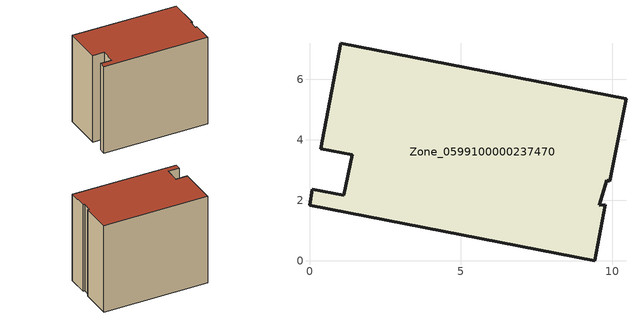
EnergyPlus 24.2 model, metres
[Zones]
Zone_0599100000237470
 floor ground (C_G): 9.78,1.84 9.42,0 0,1.84 0.1,2.37 1.14,2.17 1.41,3.51 0.37,3.71 1.04,7.19 10.46,5.35 9.93,2.62 9.82,2.66 9.58,1.83 z0
 wall outside (C_F): 0.37,3.71 1.41,3.51 1.14,2.17 0.1,2.37 0,1.84 9.42,0 9.78,1.84 9.58,1.83 9.82,2.66 9.93,2.62 10.46,5.35 1.04,7.19 0.37,3.71 z0:8.33
 roof outside (C_R): 9.82,2.66 9.93,2.62 10.46,5.35 1.04,7.19 0.37,3.71 1.41,3.51 1.14,2.17 0.1,2.37 0,1.84 9.42,0 9.78,1.84 9.58,1.83 z8.33
[BUILDING]
Pand.0599100000237470: North Axis=0; Terrain=City; Loads Convergence Tolerance Value=0.04; Temperature Convergence Tolerance Value=0.4; Solar Distribution=FullExterior; Maximum Number of Warmup Days=25; Minimum Number of Warmup Days=1
[Site:Location]
Rotterdam.The.Hague.AP_ZH_NLD Design_Conditions: Latitude=51.96; Longitude=4.45; Time Zone=1; Elevation=-4.5
[SITE:GROUNDTEMPERATURE:BUILDINGSURFACE]
18, 18, 18, 18, 18, 18, 18, 18, 18, 18, 18, 18
[MATERIAL] Thermal Absorptance=0.9; Solar Absorptance=0.7; Visible Absorptance=0.7
Name | Roughness | Thickness | Conductivity | Density | Specific Heat
G.TI.1975-1991 | MediumSmooth | 0.15 | 0.288461 | 540 | 1210
F.TI.1975-1991 | Rough | 0.3 | 0.230769 | 1920 | 840
R.TI.1975-1991 | MediumRough | 0.2 | 0.153846 | 1500 | 1000
[CONSTRUCTION]
C_G: G.TI.1975-1991
C_F: F.TI.1975-1991
C_R: R.TI.1975-1991
[ZONE]
Zone_0599100000237470: Type=1; Multiplier=1; Ceiling Height=Autocalculate; Volume=Autocalculate; Floor Area=autocalculate; Part of Total Floor Area=Yes
[ZONEINFILTRATION:DESIGNFLOWRATE]
Infil_Zone_0599100000237470: Zone or ZoneList or Space or SpaceList=Zone_0599100000237470; Schedule=AlwaysOn; Design Flow Rate Calculation Method=Flow/Area; Flow Rate per Floor Area=0.003; Constant Term Coefficient=1; Temperature Term Coefficient=0; Velocity Term Coefficient=0; Velocity Squared Term Coefficient=0
[HVACTEMPLATE:ZONE:IDEALLOADSAIRSYSTEM]
Zone_0599100000237470: Maximum Heating Supply Air Temperature=50; Minimum Cooling Supply Air Temperature=13; Maximum Heating Supply Air Humidity Ratio=0.0156; Minimum Cooling Supply Air Humidity Ratio=0.0077; Heating Limit=NoLimit; Cooling Limit=NoLimit; Dehumidification Control Type=ConstantSensibleHeatRatio; Cooling Sensible Heat Ratio=0.7; Dehumidification Setpoint=60; Humidification Control Type=None; Humidification Setpoint=30; Outdoor Air Method=None; Outdoor Air Flow Rate per Person=0.00944; Outdoor Air Flow Rate per Zone Floor Area=0; Outdoor Air Flow Rate per Zone=0; Demand Controlled Ventilation Type=None; Outdoor Air Economizer Type=NoEconomizer; Heat Recovery Type=None; Sensible Heat Recovery Effectiveness=0.7; Latent Heat Recovery Effectiveness=0.65
[ZONECONTROL:THERMOSTAT]
ThermostatControl_Zone_0599100000237470: Zone or ZoneList=Zone_0599100000237470; Control Type Schedule=DualSetpointControlType; Control 1=Thermostat_Zone_0599100000237470; Temperature Difference Between Cutout And Setpoint=0
[THERMOSTATSETPOINT:DUALSETPOINT]
Thermostat_Zone_0599100000237470: Heating Setpoint Temperature Schedule=HeatingSetpoint_Zone_0599100000237470; Cooling Setpoint Temperature Schedule=CoolingSetpoint_Zone_0599100000237470
[SCHEDULE:COMPACT]
HeatingSetpoint_Zone_0599100000237470: Through: 12/31, For: AllDays, Until: 24:00, 21
CoolingSetpoint_Zone_0599100000237470: Through: 12/31, For: AllDays, Until: 24:00, 24
DualSetpointControlType: Through: 12/31, For: AllDays, Until: 24:00, 4
AlwaysOn: Through: 12/31, For: AllDays, Until: 24:00, 1
